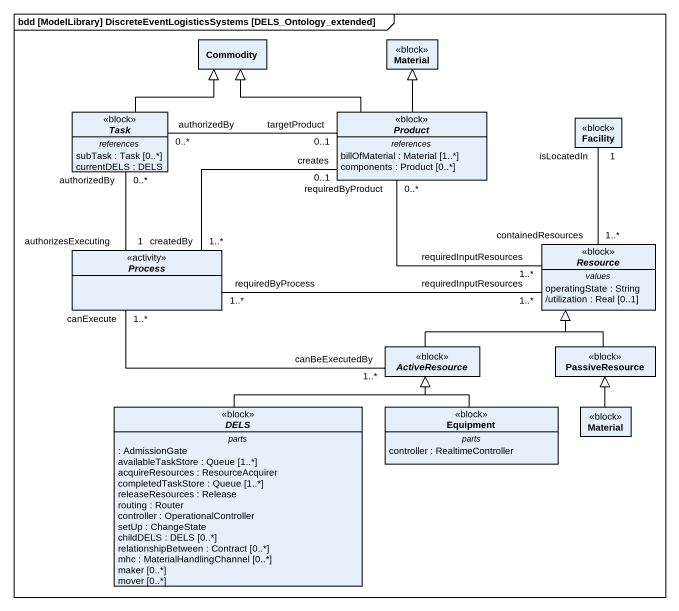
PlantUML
@startuml
mainframe bdd [ModelLibrary] DiscreteEventLogisticsSystems [DELS_Ontology_extended]
hide circle
hide empty members
class Commodity
class Material <<block>>
abstract class Task <<block>> {
  -- references --
  subTask : Task [0..*]
  currentDELS : DELS
}
abstract class Product <<block>> {
  -- references --
  billOfMaterial : Material [1..*]
  components : Product [0..*]
}
class Facility <<block>>
abstract class Resource <<block>> {
  -- values --
  operatingState : String
  /utilization : Real [0..1]
}
abstract class "Process" as Process_ <<activity>>
abstract class ActiveResource <<block>>
class PassiveResource <<block>>
abstract class DELS <<block>> {
  -- parts --
  : AdmissionGate
  availableTaskStore : Queue [1..*]
  acquireResources : ResourceAcquirer
  completedTaskStore : Queue [1..*]
  releaseResources : Release
  routing : Router
  controller : OperationalController
  setUp : ChangeState
  childDELS : DELS [0..*]
  relationshipBetween : Contract [0..*]
  mhc : MaterialHandlingChannel [0..*]
  maker [0..*]
  mover [0..*]
}
class Equipment <<block>> {
  -- parts --
  controller : RealtimeController
}
class "Material" as Material_2 <<block>>
Task -up-|> Commodity
Task "authorizedBy\n0..*" -right- "targetProduct\n0..1" Product
Task "authorizedBy\n0..*" -- "authorizesExecuting\n1" Process_
Product -left-|> Commodity
Product -up-|> Material
Facility "isLocatedIn\n1" -- "containedResources\n1..*" Resource
Resource "requiredInputResources\n1..*" -up- "requiredByProduct\n0..*" Product
Resource "requiredInputResources\n1..*" -left- "requiredByProcess\n1..*" Process_
Process_ "createdBy\n1..*" -right- "creates\n0..1" Product
ActiveResource -right-|> Resource
ActiveResource "canBeExecutedBy\n1..*" -left- "canExecute\n1..*" Process_
PassiveResource -up-|> Resource
DELS -up-|> ActiveResource
Equipment -up-|> ActiveResource
Material_2 -up-|> PassiveResource
@enduml
